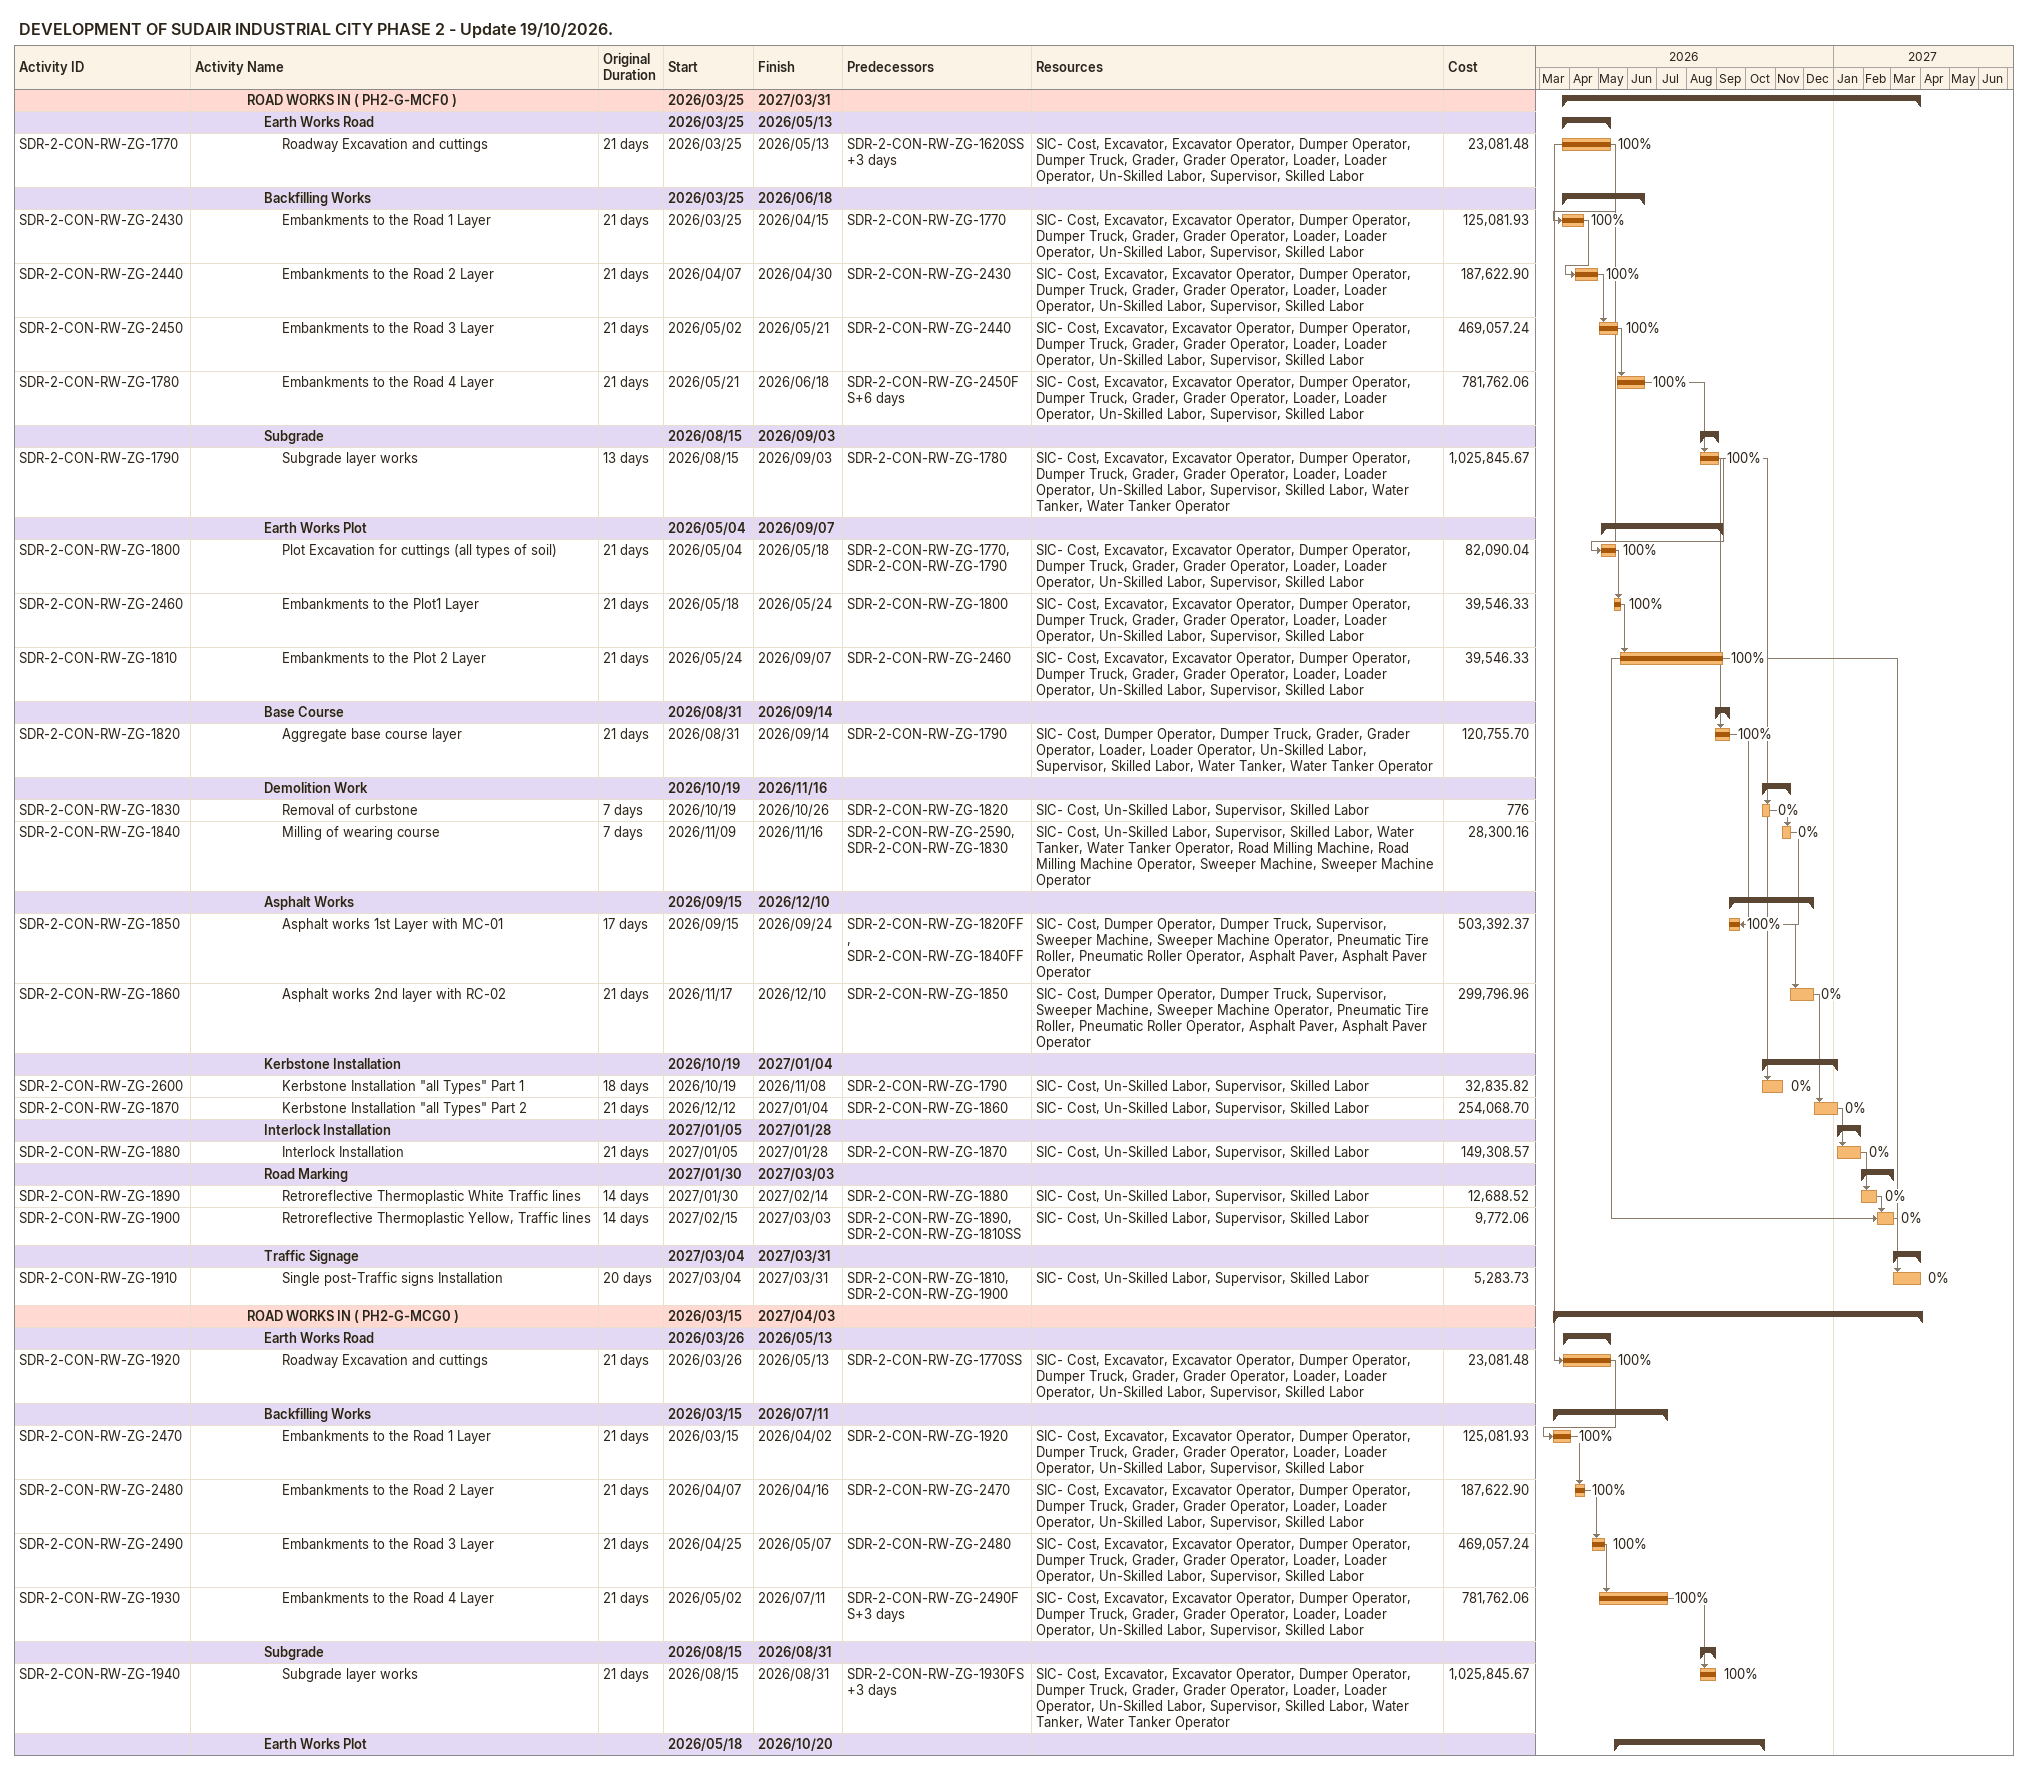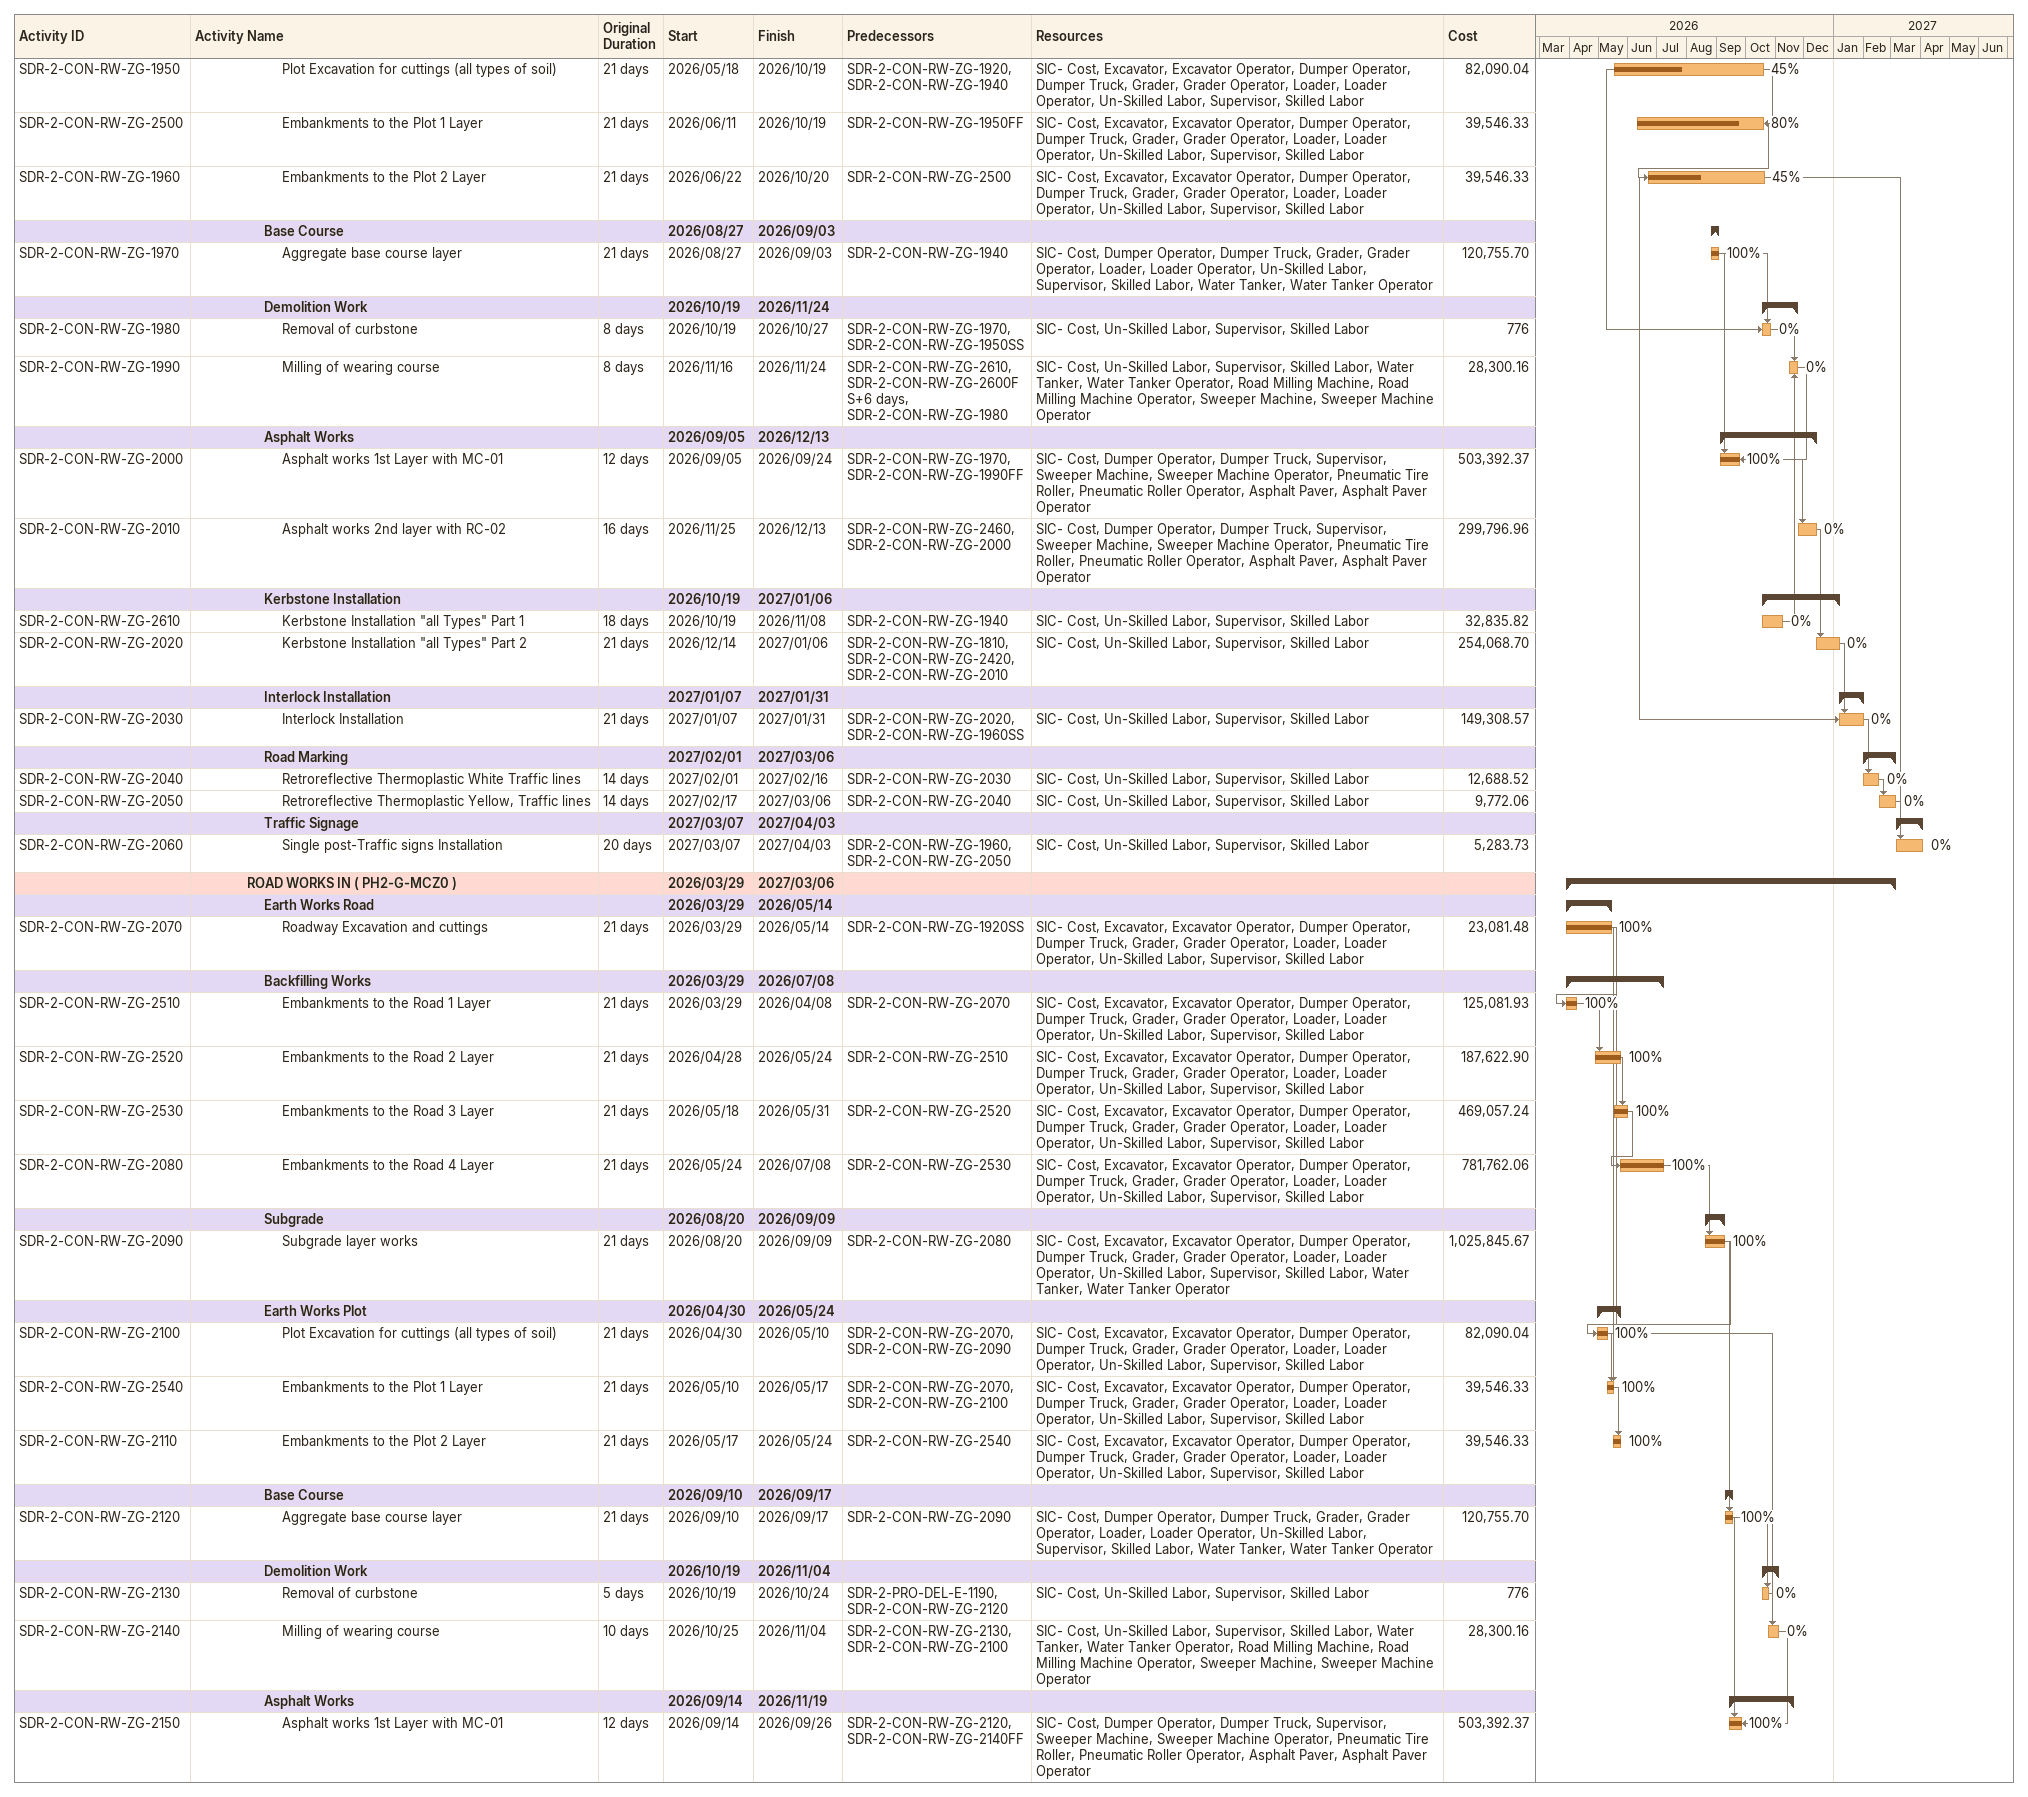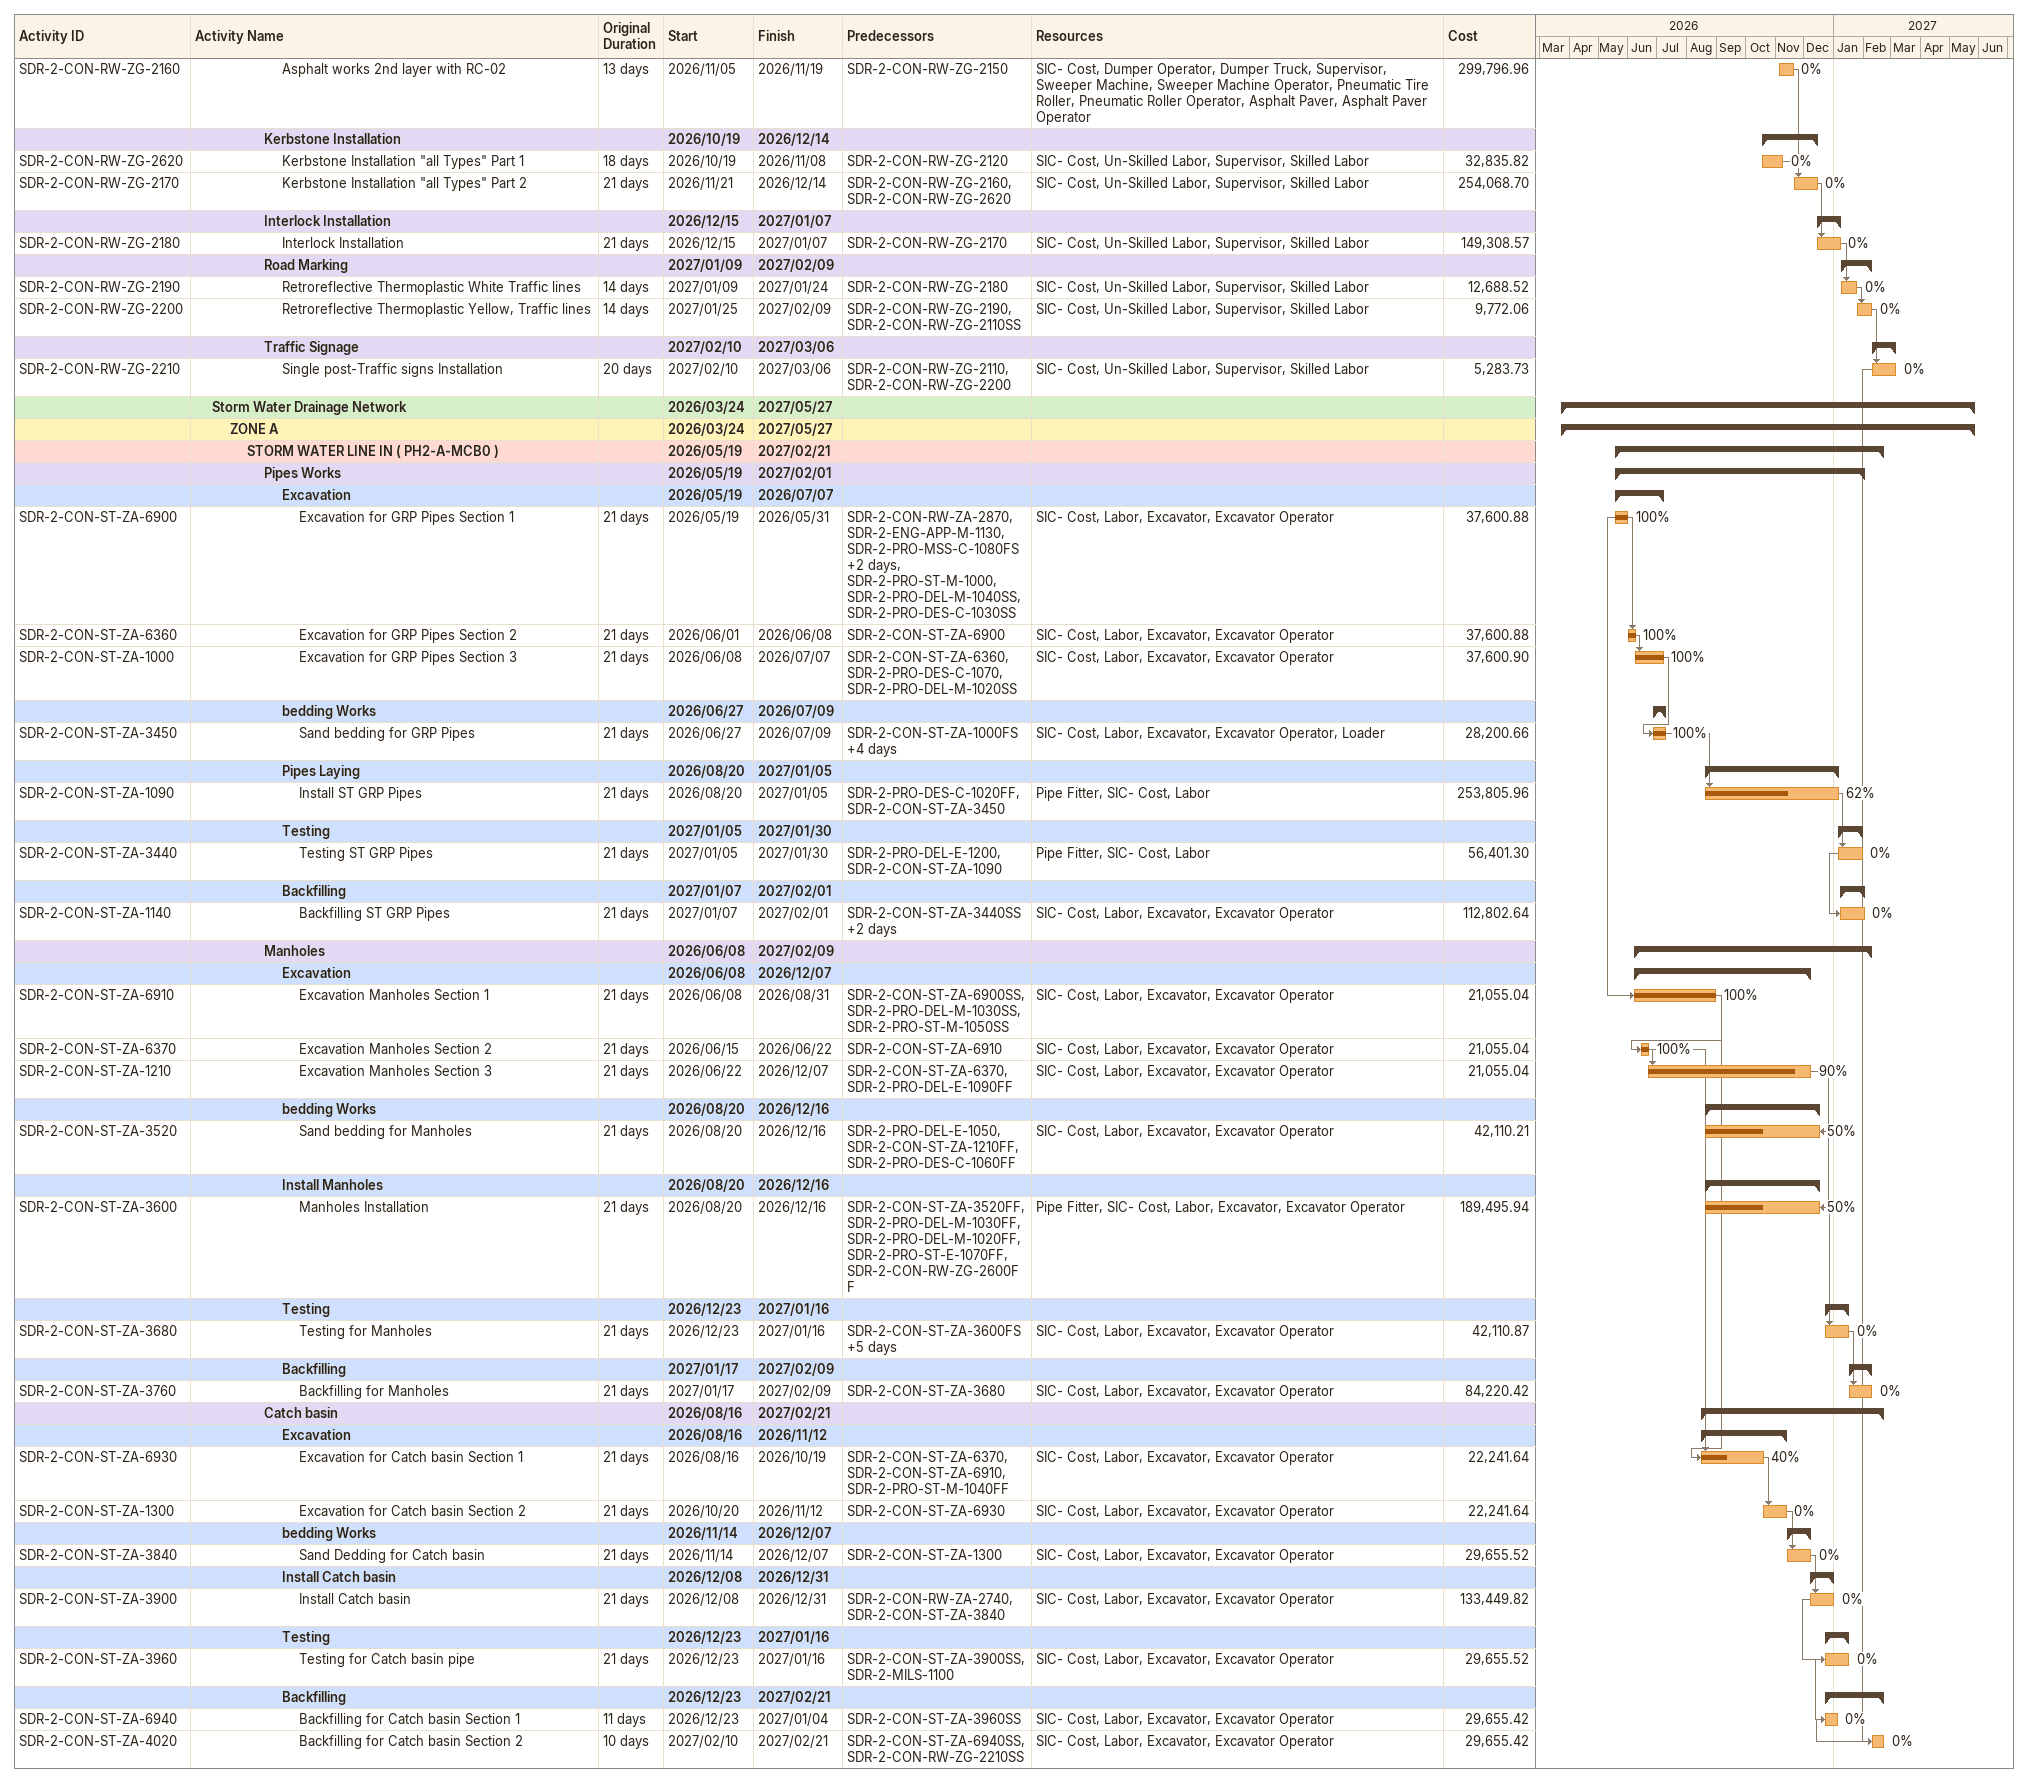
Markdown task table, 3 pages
DEVELOPMENT OF SUDAIR INDUSTRIAL CITY PHASE 2 - Update 19/10/2026.

| ID | Level | Task | Original duration | Start | Finish | Predecessors | Resources | % complete | Cost |
|---|---|---|---|---|---|---|---|---|---|
|  | 4 | **ROAD WORKS IN ( PH2-G-MCF0 )** |  | 2026-03-25 | 2027-03-31 |  |  |  |  |
|  | 5 | **Earth Works Road** |  | 2026-03-25 | 2026-05-13 |  |  |  |  |
| SDR-2-CON-RW-ZG-1770 | 6 | Roadway Excavation and cuttings | 21d | 2026-03-25 | 2026-05-13 | SDR-2-CON-RW-ZG-1620SS+3d | SIC- Cost, Excavator, Excavator Operator, Dumper Operator, Dumper Truck, Grader, Grader Operator, Loader, Loader Operator, Un-Skilled Labor, Supervisor, Skilled Labor | 100 | 23081.48 |
|  | 5 | **Backfilling Works** |  | 2026-03-25 | 2026-06-18 |  |  |  |  |
| SDR-2-CON-RW-ZG-2430 | 6 | Embankments to the Road 1 Layer | 21d | 2026-03-25 | 2026-04-15 | SDR-2-CON-RW-ZG-1770 | SIC- Cost, Excavator, Excavator Operator, Dumper Operator, Dumper Truck, Grader, Grader Operator, Loader, Loader Operator, Un-Skilled Labor, Supervisor, Skilled Labor | 100 | 125081.93 |
| SDR-2-CON-RW-ZG-2440 | 6 | Embankments to the Road 2 Layer | 21d | 2026-04-07 | 2026-04-30 | SDR-2-CON-RW-ZG-2430 | SIC- Cost, Excavator, Excavator Operator, Dumper Operator, Dumper Truck, Grader, Grader Operator, Loader, Loader Operator, Un-Skilled Labor, Supervisor, Skilled Labor | 100 | 187622.90 |
| SDR-2-CON-RW-ZG-2450 | 6 | Embankments to the Road 3 Layer | 21d | 2026-05-02 | 2026-05-21 | SDR-2-CON-RW-ZG-2440 | SIC- Cost, Excavator, Excavator Operator, Dumper Operator, Dumper Truck, Grader, Grader Operator, Loader, Loader Operator, Un-Skilled Labor, Supervisor, Skilled Labor | 100 | 469057.24 |
| SDR-2-CON-RW-ZG-1780 | 6 | Embankments to the Road 4 Layer | 21d | 2026-05-21 | 2026-06-18 | SDR-2-CON-RW-ZG-2450FS+6d | SIC- Cost, Excavator, Excavator Operator, Dumper Operator, Dumper Truck, Grader, Grader Operator, Loader, Loader Operator, Un-Skilled Labor, Supervisor, Skilled Labor | 100 | 781762.06 |
|  | 5 | **Subgrade** |  | 2026-08-15 | 2026-09-03 |  |  |  |  |
| SDR-2-CON-RW-ZG-1790 | 6 | Subgrade layer works | 13d | 2026-08-15 | 2026-09-03 | SDR-2-CON-RW-ZG-1780 | SIC- Cost, Excavator, Excavator Operator, Dumper Operator, Dumper Truck, Grader, Grader Operator, Loader, Loader Operator, Un-Skilled Labor, Supervisor, Skilled Labor, Water Tanker, Water Tanker Operator | 100 | 1025845.67 |
|  | 5 | **Earth Works Plot** |  | 2026-05-04 | 2026-09-07 |  |  |  |  |
| SDR-2-CON-RW-ZG-1800 | 6 | Plot Excavation for cuttings (all types of soil) | 21d | 2026-05-04 | 2026-05-18 | SDR-2-CON-RW-ZG-1770, SDR-2-CON-RW-ZG-1790 | SIC- Cost, Excavator, Excavator Operator, Dumper Operator, Dumper Truck, Grader, Grader Operator, Loader, Loader Operator, Un-Skilled Labor, Supervisor, Skilled Labor | 100 | 82090.04 |
| SDR-2-CON-RW-ZG-2460 | 6 | Embankments to the Plot1 Layer | 21d | 2026-05-18 | 2026-05-24 | SDR-2-CON-RW-ZG-1800 | SIC- Cost, Excavator, Excavator Operator, Dumper Operator, Dumper Truck, Grader, Grader Operator, Loader, Loader Operator, Un-Skilled Labor, Supervisor, Skilled Labor | 100 | 39546.33 |
| SDR-2-CON-RW-ZG-1810 | 6 | Embankments to the Plot 2 Layer | 21d | 2026-05-24 | 2026-09-07 | SDR-2-CON-RW-ZG-2460 | SIC- Cost, Excavator, Excavator Operator, Dumper Operator, Dumper Truck, Grader, Grader Operator, Loader, Loader Operator, Un-Skilled Labor, Supervisor, Skilled Labor | 100 | 39546.33 |
|  | 5 | **Base Course** |  | 2026-08-31 | 2026-09-14 |  |  |  |  |
| SDR-2-CON-RW-ZG-1820 | 6 | Aggregate base course layer | 21d | 2026-08-31 | 2026-09-14 | SDR-2-CON-RW-ZG-1790 | SIC- Cost, Dumper Operator, Dumper Truck, Grader, Grader Operator, Loader, Loader Operator, Un-Skilled Labor, Supervisor, Skilled Labor, Water Tanker, Water Tanker Operator | 100 | 120755.70 |
|  | 5 | **Demolition Work** |  | 2026-10-19 | 2026-11-16 |  |  |  |  |
| SDR-2-CON-RW-ZG-1830 | 6 | Removal of curbstone | 7d | 2026-10-19 | 2026-10-26 | SDR-2-CON-RW-ZG-1820 | SIC- Cost, Un-Skilled Labor, Supervisor, Skilled Labor | 0 | 776 |
| SDR-2-CON-RW-ZG-1840 | 6 | Milling of wearing course | 7d | 2026-11-09 | 2026-11-16 | SDR-2-CON-RW-ZG-2590, SDR-2-CON-RW-ZG-1830 | SIC- Cost, Un-Skilled Labor, Supervisor, Skilled Labor, Water Tanker, Water Tanker Operator, Road Milling Machine, Road Milling Machine Operator, Sweeper Machine, Sweeper Machine Operator | 0 | 28300.16 |
|  | 5 | **Asphalt Works** |  | 2026-09-15 | 2026-12-10 |  |  |  |  |
| SDR-2-CON-RW-ZG-1850 | 6 | Asphalt works 1st Layer with MC-01 | 17d | 2026-09-15 | 2026-09-24 | SDR-2-CON-RW-ZG-1820FF, SDR-2-CON-RW-ZG-1840FF | SIC- Cost, Dumper Operator, Dumper Truck, Supervisor, Sweeper Machine, Sweeper Machine Operator, Pneumatic Tire Roller, Pneumatic Roller Operator, Asphalt Paver, Asphalt Paver Operator | 100 | 503392.37 |
| SDR-2-CON-RW-ZG-1860 | 6 | Asphalt works 2nd layer with RC-02 | 21d | 2026-11-17 | 2026-12-10 | SDR-2-CON-RW-ZG-1850 | SIC- Cost, Dumper Operator, Dumper Truck, Supervisor, Sweeper Machine, Sweeper Machine Operator, Pneumatic Tire Roller, Pneumatic Roller Operator, Asphalt Paver, Asphalt Paver Operator | 0 | 299796.96 |
|  | 5 | **Kerbstone Installation** |  | 2026-10-19 | 2027-01-04 |  |  |  |  |
| SDR-2-CON-RW-ZG-2600 | 6 | Kerbstone Installation "all Types" Part 1 | 18d | 2026-10-19 | 2026-11-08 | SDR-2-CON-RW-ZG-1790 | SIC- Cost, Un-Skilled Labor, Supervisor, Skilled Labor | 0 | 32835.82 |
| SDR-2-CON-RW-ZG-1870 | 6 | Kerbstone Installation "all Types" Part 2 | 21d | 2026-12-12 | 2027-01-04 | SDR-2-CON-RW-ZG-1860 | SIC- Cost, Un-Skilled Labor, Supervisor, Skilled Labor | 0 | 254068.70 |
|  | 5 | **Interlock Installation** |  | 2027-01-05 | 2027-01-28 |  |  |  |  |
| SDR-2-CON-RW-ZG-1880 | 6 | Interlock Installation | 21d | 2027-01-05 | 2027-01-28 | SDR-2-CON-RW-ZG-1870 | SIC- Cost, Un-Skilled Labor, Supervisor, Skilled Labor | 0 | 149308.57 |
|  | 5 | **Road Marking** |  | 2027-01-30 | 2027-03-03 |  |  |  |  |
| SDR-2-CON-RW-ZG-1890 | 6 | Retroreflective Thermoplastic White Traffic lines | 14d | 2027-01-30 | 2027-02-14 | SDR-2-CON-RW-ZG-1880 | SIC- Cost, Un-Skilled Labor, Supervisor, Skilled Labor | 0 | 12688.52 |
| SDR-2-CON-RW-ZG-1900 | 6 | Retroreflective Thermoplastic Yellow, Traffic lines | 14d | 2027-02-15 | 2027-03-03 | SDR-2-CON-RW-ZG-1890, SDR-2-CON-RW-ZG-1810SS | SIC- Cost, Un-Skilled Labor, Supervisor, Skilled Labor | 0 | 9772.06 |
|  | 5 | **Traffic Signage** |  | 2027-03-04 | 2027-03-31 |  |  |  |  |
| SDR-2-CON-RW-ZG-1910 | 6 | Single post-Traffic signs Installation | 20d | 2027-03-04 | 2027-03-31 | SDR-2-CON-RW-ZG-1810, SDR-2-CON-RW-ZG-1900 | SIC- Cost, Un-Skilled Labor, Supervisor, Skilled Labor | 0 | 5283.73 |
|  | 4 | **ROAD WORKS IN ( PH2-G-MCG0 )** |  | 2026-03-15 | 2027-04-03 |  |  |  |  |
|  | 5 | **Earth Works Road** |  | 2026-03-26 | 2026-05-13 |  |  |  |  |
| SDR-2-CON-RW-ZG-1920 | 6 | Roadway Excavation and cuttings | 21d | 2026-03-26 | 2026-05-13 | SDR-2-CON-RW-ZG-1770SS | SIC- Cost, Excavator, Excavator Operator, Dumper Operator, Dumper Truck, Grader, Grader Operator, Loader, Loader Operator, Un-Skilled Labor, Supervisor, Skilled Labor | 100 | 23081.48 |
|  | 5 | **Backfilling Works** |  | 2026-03-15 | 2026-07-11 |  |  |  |  |
| SDR-2-CON-RW-ZG-2470 | 6 | Embankments to the Road 1 Layer | 21d | 2026-03-15 | 2026-04-02 | SDR-2-CON-RW-ZG-1920 | SIC- Cost, Excavator, Excavator Operator, Dumper Operator, Dumper Truck, Grader, Grader Operator, Loader, Loader Operator, Un-Skilled Labor, Supervisor, Skilled Labor | 100 | 125081.93 |
| SDR-2-CON-RW-ZG-2480 | 6 | Embankments to the Road 2 Layer | 21d | 2026-04-07 | 2026-04-16 | SDR-2-CON-RW-ZG-2470 | SIC- Cost, Excavator, Excavator Operator, Dumper Operator, Dumper Truck, Grader, Grader Operator, Loader, Loader Operator, Un-Skilled Labor, Supervisor, Skilled Labor | 100 | 187622.90 |
| SDR-2-CON-RW-ZG-2490 | 6 | Embankments to the Road 3 Layer | 21d | 2026-04-25 | 2026-05-07 | SDR-2-CON-RW-ZG-2480 | SIC- Cost, Excavator, Excavator Operator, Dumper Operator, Dumper Truck, Grader, Grader Operator, Loader, Loader Operator, Un-Skilled Labor, Supervisor, Skilled Labor | 100 | 469057.24 |
| SDR-2-CON-RW-ZG-1930 | 6 | Embankments to the Road 4 Layer | 21d | 2026-05-02 | 2026-07-11 | SDR-2-CON-RW-ZG-2490FS+3d | SIC- Cost, Excavator, Excavator Operator, Dumper Operator, Dumper Truck, Grader, Grader Operator, Loader, Loader Operator, Un-Skilled Labor, Supervisor, Skilled Labor | 100 | 781762.06 |
|  | 5 | **Subgrade** |  | 2026-08-15 | 2026-08-31 |  |  |  |  |
| SDR-2-CON-RW-ZG-1940 | 6 | Subgrade layer works | 21d | 2026-08-15 | 2026-08-31 | SDR-2-CON-RW-ZG-1930FS+3d | SIC- Cost, Excavator, Excavator Operator, Dumper Operator, Dumper Truck, Grader, Grader Operator, Loader, Loader Operator, Un-Skilled Labor, Supervisor, Skilled Labor, Water Tanker, Water Tanker Operator | 100 | 1025845.67 |
|  | 5 | **Earth Works Plot** |  | 2026-05-18 | 2026-10-20 |  |  |  |  |
| SDR-2-CON-RW-ZG-1950 | 6 | Plot Excavation for cuttings (all types of soil) | 21d | 2026-05-18 | 2026-10-19 | SDR-2-CON-RW-ZG-1920, SDR-2-CON-RW-ZG-1940 | SIC- Cost, Excavator, Excavator Operator, Dumper Operator, Dumper Truck, Grader, Grader Operator, Loader, Loader Operator, Un-Skilled Labor, Supervisor, Skilled Labor | 45 | 82090.04 |
| SDR-2-CON-RW-ZG-2500 | 6 | Embankments to the Plot 1 Layer | 21d | 2026-06-11 | 2026-10-19 | SDR-2-CON-RW-ZG-1950FF | SIC- Cost, Excavator, Excavator Operator, Dumper Operator, Dumper Truck, Grader, Grader Operator, Loader, Loader Operator, Un-Skilled Labor, Supervisor, Skilled Labor | 80 | 39546.33 |
| SDR-2-CON-RW-ZG-1960 | 6 | Embankments to the Plot 2 Layer | 21d | 2026-06-22 | 2026-10-20 | SDR-2-CON-RW-ZG-2500 | SIC- Cost, Excavator, Excavator Operator, Dumper Operator, Dumper Truck, Grader, Grader Operator, Loader, Loader Operator, Un-Skilled Labor, Supervisor, Skilled Labor | 45 | 39546.33 |
|  | 5 | **Base Course** |  | 2026-08-27 | 2026-09-03 |  |  |  |  |
| SDR-2-CON-RW-ZG-1970 | 6 | Aggregate base course layer | 21d | 2026-08-27 | 2026-09-03 | SDR-2-CON-RW-ZG-1940 | SIC- Cost, Dumper Operator, Dumper Truck, Grader, Grader Operator, Loader, Loader Operator, Un-Skilled Labor, Supervisor, Skilled Labor, Water Tanker, Water Tanker Operator | 100 | 120755.70 |
|  | 5 | **Demolition Work** |  | 2026-10-19 | 2026-11-24 |  |  |  |  |
| SDR-2-CON-RW-ZG-1980 | 6 | Removal of curbstone | 8d | 2026-10-19 | 2026-10-27 | SDR-2-CON-RW-ZG-1970, SDR-2-CON-RW-ZG-1950SS | SIC- Cost, Un-Skilled Labor, Supervisor, Skilled Labor | 0 | 776 |
| SDR-2-CON-RW-ZG-1990 | 6 | Milling of wearing course | 8d | 2026-11-16 | 2026-11-24 | SDR-2-CON-RW-ZG-2610, SDR-2-CON-RW-ZG-2600FS+6d, SDR-2-CON-RW-ZG-1980 | SIC- Cost, Un-Skilled Labor, Supervisor, Skilled Labor, Water Tanker, Water Tanker Operator, Road Milling Machine, Road Milling Machine Operator, Sweeper Machine, Sweeper Machine Operator | 0 | 28300.16 |
|  | 5 | **Asphalt Works** |  | 2026-09-05 | 2026-12-13 |  |  |  |  |
| SDR-2-CON-RW-ZG-2000 | 6 | Asphalt works 1st Layer with MC-01 | 12d | 2026-09-05 | 2026-09-24 | SDR-2-CON-RW-ZG-1970, SDR-2-CON-RW-ZG-1990FF | SIC- Cost, Dumper Operator, Dumper Truck, Supervisor, Sweeper Machine, Sweeper Machine Operator, Pneumatic Tire Roller, Pneumatic Roller Operator, Asphalt Paver, Asphalt Paver Operator | 100 | 503392.37 |
| SDR-2-CON-RW-ZG-2010 | 6 | Asphalt works 2nd layer with RC-02 | 16d | 2026-11-25 | 2026-12-13 | SDR-2-CON-RW-ZG-2460, SDR-2-CON-RW-ZG-2000 | SIC- Cost, Dumper Operator, Dumper Truck, Supervisor, Sweeper Machine, Sweeper Machine Operator, Pneumatic Tire Roller, Pneumatic Roller Operator, Asphalt Paver, Asphalt Paver Operator | 0 | 299796.96 |
|  | 5 | **Kerbstone Installation** |  | 2026-10-19 | 2027-01-06 |  |  |  |  |
| SDR-2-CON-RW-ZG-2610 | 6 | Kerbstone Installation "all Types" Part 1 | 18d | 2026-10-19 | 2026-11-08 | SDR-2-CON-RW-ZG-1940 | SIC- Cost, Un-Skilled Labor, Supervisor, Skilled Labor | 0 | 32835.82 |
| SDR-2-CON-RW-ZG-2020 | 6 | Kerbstone Installation "all Types" Part 2 | 21d | 2026-12-14 | 2027-01-06 | SDR-2-CON-RW-ZG-1810, SDR-2-CON-RW-ZG-2420, SDR-2-CON-RW-ZG-2010 | SIC- Cost, Un-Skilled Labor, Supervisor, Skilled Labor | 0 | 254068.70 |
|  | 5 | **Interlock Installation** |  | 2027-01-07 | 2027-01-31 |  |  |  |  |
| SDR-2-CON-RW-ZG-2030 | 6 | Interlock Installation | 21d | 2027-01-07 | 2027-01-31 | SDR-2-CON-RW-ZG-2020, SDR-2-CON-RW-ZG-1960SS | SIC- Cost, Un-Skilled Labor, Supervisor, Skilled Labor | 0 | 149308.57 |
|  | 5 | **Road Marking** |  | 2027-02-01 | 2027-03-06 |  |  |  |  |
| SDR-2-CON-RW-ZG-2040 | 6 | Retroreflective Thermoplastic White Traffic lines | 14d | 2027-02-01 | 2027-02-16 | SDR-2-CON-RW-ZG-2030 | SIC- Cost, Un-Skilled Labor, Supervisor, Skilled Labor | 0 | 12688.52 |
| SDR-2-CON-RW-ZG-2050 | 6 | Retroreflective Thermoplastic Yellow, Traffic lines | 14d | 2027-02-17 | 2027-03-06 | SDR-2-CON-RW-ZG-2040 | SIC- Cost, Un-Skilled Labor, Supervisor, Skilled Labor | 0 | 9772.06 |
|  | 5 | **Traffic Signage** |  | 2027-03-07 | 2027-04-03 |  |  |  |  |
| SDR-2-CON-RW-ZG-2060 | 6 | Single post-Traffic signs Installation | 20d | 2027-03-07 | 2027-04-03 | SDR-2-CON-RW-ZG-1960, SDR-2-CON-RW-ZG-2050 | SIC- Cost, Un-Skilled Labor, Supervisor, Skilled Labor | 0 | 5283.73 |
|  | 4 | **ROAD WORKS IN ( PH2-G-MCZ0 )** |  | 2026-03-29 | 2027-03-06 |  |  |  |  |
|  | 5 | **Earth Works Road** |  | 2026-03-29 | 2026-05-14 |  |  |  |  |
| SDR-2-CON-RW-ZG-2070 | 6 | Roadway Excavation and cuttings | 21d | 2026-03-29 | 2026-05-14 | SDR-2-CON-RW-ZG-1920SS | SIC- Cost, Excavator, Excavator Operator, Dumper Operator, Dumper Truck, Grader, Grader Operator, Loader, Loader Operator, Un-Skilled Labor, Supervisor, Skilled Labor | 100 | 23081.48 |
|  | 5 | **Backfilling Works** |  | 2026-03-29 | 2026-07-08 |  |  |  |  |
| SDR-2-CON-RW-ZG-2510 | 6 | Embankments to the Road 1 Layer | 21d | 2026-03-29 | 2026-04-08 | SDR-2-CON-RW-ZG-2070 | SIC- Cost, Excavator, Excavator Operator, Dumper Operator, Dumper Truck, Grader, Grader Operator, Loader, Loader Operator, Un-Skilled Labor, Supervisor, Skilled Labor | 100 | 125081.93 |
| SDR-2-CON-RW-ZG-2520 | 6 | Embankments to the Road 2 Layer | 21d | 2026-04-28 | 2026-05-24 | SDR-2-CON-RW-ZG-2510 | SIC- Cost, Excavator, Excavator Operator, Dumper Operator, Dumper Truck, Grader, Grader Operator, Loader, Loader Operator, Un-Skilled Labor, Supervisor, Skilled Labor | 100 | 187622.90 |
| SDR-2-CON-RW-ZG-2530 | 6 | Embankments to the Road 3 Layer | 21d | 2026-05-18 | 2026-05-31 | SDR-2-CON-RW-ZG-2520 | SIC- Cost, Excavator, Excavator Operator, Dumper Operator, Dumper Truck, Grader, Grader Operator, Loader, Loader Operator, Un-Skilled Labor, Supervisor, Skilled Labor | 100 | 469057.24 |
| SDR-2-CON-RW-ZG-2080 | 6 | Embankments to the Road 4 Layer | 21d | 2026-05-24 | 2026-07-08 | SDR-2-CON-RW-ZG-2530 | SIC- Cost, Excavator, Excavator Operator, Dumper Operator, Dumper Truck, Grader, Grader Operator, Loader, Loader Operator, Un-Skilled Labor, Supervisor, Skilled Labor | 100 | 781762.06 |
|  | 5 | **Subgrade** |  | 2026-08-20 | 2026-09-09 |  |  |  |  |
| SDR-2-CON-RW-ZG-2090 | 6 | Subgrade layer works | 21d | 2026-08-20 | 2026-09-09 | SDR-2-CON-RW-ZG-2080 | SIC- Cost, Excavator, Excavator Operator, Dumper Operator, Dumper Truck, Grader, Grader Operator, Loader, Loader Operator, Un-Skilled Labor, Supervisor, Skilled Labor, Water Tanker, Water Tanker Operator | 100 | 1025845.67 |
|  | 5 | **Earth Works Plot** |  | 2026-04-30 | 2026-05-24 |  |  |  |  |
| SDR-2-CON-RW-ZG-2100 | 6 | Plot Excavation for cuttings (all types of soil) | 21d | 2026-04-30 | 2026-05-10 | SDR-2-CON-RW-ZG-2070, SDR-2-CON-RW-ZG-2090 | SIC- Cost, Excavator, Excavator Operator, Dumper Operator, Dumper Truck, Grader, Grader Operator, Loader, Loader Operator, Un-Skilled Labor, Supervisor, Skilled Labor | 100 | 82090.04 |
| SDR-2-CON-RW-ZG-2540 | 6 | Embankments to the Plot 1 Layer | 21d | 2026-05-10 | 2026-05-17 | SDR-2-CON-RW-ZG-2070, SDR-2-CON-RW-ZG-2100 | SIC- Cost, Excavator, Excavator Operator, Dumper Operator, Dumper Truck, Grader, Grader Operator, Loader, Loader Operator, Un-Skilled Labor, Supervisor, Skilled Labor | 100 | 39546.33 |
| SDR-2-CON-RW-ZG-2110 | 6 | Embankments to the Plot 2 Layer | 21d | 2026-05-17 | 2026-05-24 | SDR-2-CON-RW-ZG-2540 | SIC- Cost, Excavator, Excavator Operator, Dumper Operator, Dumper Truck, Grader, Grader Operator, Loader, Loader Operator, Un-Skilled Labor, Supervisor, Skilled Labor | 100 | 39546.33 |
|  | 5 | **Base Course** |  | 2026-09-10 | 2026-09-17 |  |  |  |  |
| SDR-2-CON-RW-ZG-2120 | 6 | Aggregate base course layer | 21d | 2026-09-10 | 2026-09-17 | SDR-2-CON-RW-ZG-2090 | SIC- Cost, Dumper Operator, Dumper Truck, Grader, Grader Operator, Loader, Loader Operator, Un-Skilled Labor, Supervisor, Skilled Labor, Water Tanker, Water Tanker Operator | 100 | 120755.70 |
|  | 5 | **Demolition Work** |  | 2026-10-19 | 2026-11-04 |  |  |  |  |
| SDR-2-CON-RW-ZG-2130 | 6 | Removal of curbstone | 5d | 2026-10-19 | 2026-10-24 | SDR-2-PRO-DEL-E-1190, SDR-2-CON-RW-ZG-2120 | SIC- Cost, Un-Skilled Labor, Supervisor, Skilled Labor | 0 | 776 |
| SDR-2-CON-RW-ZG-2140 | 6 | Milling of wearing course | 10d | 2026-10-25 | 2026-11-04 | SDR-2-CON-RW-ZG-2130, SDR-2-CON-RW-ZG-2100 | SIC- Cost, Un-Skilled Labor, Supervisor, Skilled Labor, Water Tanker, Water Tanker Operator, Road Milling Machine, Road Milling Machine Operator, Sweeper Machine, Sweeper Machine Operator | 0 | 28300.16 |
|  | 5 | **Asphalt Works** |  | 2026-09-14 | 2026-11-19 |  |  |  |  |
| SDR-2-CON-RW-ZG-2150 | 6 | Asphalt works 1st Layer with MC-01 | 12d | 2026-09-14 | 2026-09-26 | SDR-2-CON-RW-ZG-2120, SDR-2-CON-RW-ZG-2140FF | SIC- Cost, Dumper Operator, Dumper Truck, Supervisor, Sweeper Machine, Sweeper Machine Operator, Pneumatic Tire Roller, Pneumatic Roller Operator, Asphalt Paver, Asphalt Paver Operator | 100 | 503392.37 |
| SDR-2-CON-RW-ZG-2160 | 6 | Asphalt works 2nd layer with RC-02 | 13d | 2026-11-05 | 2026-11-19 | SDR-2-CON-RW-ZG-2150 | SIC- Cost, Dumper Operator, Dumper Truck, Supervisor, Sweeper Machine, Sweeper Machine Operator, Pneumatic Tire Roller, Pneumatic Roller Operator, Asphalt Paver, Asphalt Paver Operator | 0 | 299796.96 |
|  | 5 | **Kerbstone Installation** |  | 2026-10-19 | 2026-12-14 |  |  |  |  |
| SDR-2-CON-RW-ZG-2620 | 6 | Kerbstone Installation "all Types" Part 1 | 18d | 2026-10-19 | 2026-11-08 | SDR-2-CON-RW-ZG-2120 | SIC- Cost, Un-Skilled Labor, Supervisor, Skilled Labor | 0 | 32835.82 |
| SDR-2-CON-RW-ZG-2170 | 6 | Kerbstone Installation "all Types" Part 2 | 21d | 2026-11-21 | 2026-12-14 | SDR-2-CON-RW-ZG-2160, SDR-2-CON-RW-ZG-2620 | SIC- Cost, Un-Skilled Labor, Supervisor, Skilled Labor | 0 | 254068.70 |
|  | 5 | **Interlock Installation** |  | 2026-12-15 | 2027-01-07 |  |  |  |  |
| SDR-2-CON-RW-ZG-2180 | 6 | Interlock Installation | 21d | 2026-12-15 | 2027-01-07 | SDR-2-CON-RW-ZG-2170 | SIC- Cost, Un-Skilled Labor, Supervisor, Skilled Labor | 0 | 149308.57 |
|  | 5 | **Road Marking** |  | 2027-01-09 | 2027-02-09 |  |  |  |  |
| SDR-2-CON-RW-ZG-2190 | 6 | Retroreflective Thermoplastic White Traffic lines | 14d | 2027-01-09 | 2027-01-24 | SDR-2-CON-RW-ZG-2180 | SIC- Cost, Un-Skilled Labor, Supervisor, Skilled Labor | 0 | 12688.52 |
| SDR-2-CON-RW-ZG-2200 | 6 | Retroreflective Thermoplastic Yellow, Traffic lines | 14d | 2027-01-25 | 2027-02-09 | SDR-2-CON-RW-ZG-2190, SDR-2-CON-RW-ZG-2110SS | SIC- Cost, Un-Skilled Labor, Supervisor, Skilled Labor | 0 | 9772.06 |
|  | 5 | **Traffic Signage** |  | 2027-02-10 | 2027-03-06 |  |  |  |  |
| SDR-2-CON-RW-ZG-2210 | 6 | Single post-Traffic signs Installation | 20d | 2027-02-10 | 2027-03-06 | SDR-2-CON-RW-ZG-2110, SDR-2-CON-RW-ZG-2200 | SIC- Cost, Un-Skilled Labor, Supervisor, Skilled Labor | 0 | 5283.73 |
|  | 2 | **Storm Water Drainage Network** |  | 2026-03-24 | 2027-05-27 |  |  |  |  |
|  | 3 | **ZONE A** |  | 2026-03-24 | 2027-05-27 |  |  |  |  |
|  | 4 | **STORM WATER LINE IN ( PH2-A-MCB0 )** |  | 2026-05-19 | 2027-02-21 |  |  |  |  |
|  | 5 | **Pipes Works** |  | 2026-05-19 | 2027-02-01 |  |  |  |  |
|  | 6 | **Excavation** |  | 2026-05-19 | 2026-07-07 |  |  |  |  |
| SDR-2-CON-ST-ZA-6900 | 7 | Excavation for GRP Pipes Section 1 | 21d | 2026-05-19 | 2026-05-31 | SDR-2-CON-RW-ZA-2870, SDR-2-ENG-APP-M-1130, SDR-2-PRO-MSS-C-1080FS+2d, SDR-2-PRO-ST-M-1000, SDR-2-PRO-DEL-M-1040SS, SDR-2-PRO-DES-C-1030SS | SIC- Cost, Labor, Excavator, Excavator Operator | 100 | 37600.88 |
| SDR-2-CON-ST-ZA-6360 | 7 | Excavation for GRP Pipes Section 2 | 21d | 2026-06-01 | 2026-06-08 | SDR-2-CON-ST-ZA-6900 | SIC- Cost, Labor, Excavator, Excavator Operator | 100 | 37600.88 |
| SDR-2-CON-ST-ZA-1000 | 7 | Excavation for GRP Pipes Section 3 | 21d | 2026-06-08 | 2026-07-07 | SDR-2-CON-ST-ZA-6360, SDR-2-PRO-DES-C-1070, SDR-2-PRO-DEL-M-1020SS | SIC- Cost, Labor, Excavator, Excavator Operator | 100 | 37600.90 |
|  | 6 | **bedding Works** |  | 2026-06-27 | 2026-07-09 |  |  |  |  |
| SDR-2-CON-ST-ZA-3450 | 7 | Sand bedding for GRP Pipes | 21d | 2026-06-27 | 2026-07-09 | SDR-2-CON-ST-ZA-1000FS+4d | SIC- Cost, Labor, Excavator, Excavator Operator, Loader | 100 | 28200.66 |
|  | 6 | **Pipes Laying** |  | 2026-08-20 | 2027-01-05 |  |  |  |  |
| SDR-2-CON-ST-ZA-1090 | 7 | Install ST GRP Pipes | 21d | 2026-08-20 | 2027-01-05 | SDR-2-PRO-DES-C-1020FF, SDR-2-CON-ST-ZA-3450 | Pipe Fitter, SIC- Cost, Labor | 62 | 253805.96 |
|  | 6 | **Testing** |  | 2027-01-05 | 2027-01-30 |  |  |  |  |
| SDR-2-CON-ST-ZA-3440 | 7 | Testing ST GRP Pipes | 21d | 2027-01-05 | 2027-01-30 | SDR-2-PRO-DEL-E-1200, SDR-2-CON-ST-ZA-1090 | Pipe Fitter, SIC- Cost, Labor | 0 | 56401.30 |
|  | 6 | **Backfilling** |  | 2027-01-07 | 2027-02-01 |  |  |  |  |
| SDR-2-CON-ST-ZA-1140 | 7 | Backfilling ST GRP Pipes | 21d | 2027-01-07 | 2027-02-01 | SDR-2-CON-ST-ZA-3440SS+2d | SIC- Cost, Labor, Excavator, Excavator Operator | 0 | 112802.64 |
|  | 5 | **Manholes** |  | 2026-06-08 | 2027-02-09 |  |  |  |  |
|  | 6 | **Excavation** |  | 2026-06-08 | 2026-12-07 |  |  |  |  |
| SDR-2-CON-ST-ZA-6910 | 7 | Excavation Manholes Section 1 | 21d | 2026-06-08 | 2026-08-31 | SDR-2-CON-ST-ZA-6900SS, SDR-2-PRO-DEL-M-1030SS, SDR-2-PRO-ST-M-1050SS | SIC- Cost, Labor, Excavator, Excavator Operator | 100 | 21055.04 |
| SDR-2-CON-ST-ZA-6370 | 7 | Excavation Manholes Section 2 | 21d | 2026-06-15 | 2026-06-22 | SDR-2-CON-ST-ZA-6910 | SIC- Cost, Labor, Excavator, Excavator Operator | 100 | 21055.04 |
| SDR-2-CON-ST-ZA-1210 | 7 | Excavation Manholes Section 3 | 21d | 2026-06-22 | 2026-12-07 | SDR-2-CON-ST-ZA-6370, SDR-2-PRO-DEL-E-1090FF | SIC- Cost, Labor, Excavator, Excavator Operator | 90 | 21055.04 |
|  | 6 | **bedding Works** |  | 2026-08-20 | 2026-12-16 |  |  |  |  |
| SDR-2-CON-ST-ZA-3520 | 7 | Sand bedding for Manholes | 21d | 2026-08-20 | 2026-12-16 | SDR-2-PRO-DEL-E-1050, SDR-2-CON-ST-ZA-1210FF, SDR-2-PRO-DES-C-1060FF | SIC- Cost, Labor, Excavator, Excavator Operator | 50 | 42110.21 |
|  | 6 | **Install Manholes** |  | 2026-08-20 | 2026-12-16 |  |  |  |  |
| SDR-2-CON-ST-ZA-3600 | 7 | Manholes Installation | 21d | 2026-08-20 | 2026-12-16 | SDR-2-CON-ST-ZA-3520FF, SDR-2-PRO-DEL-M-1030FF, SDR-2-PRO-DEL-M-1020FF, SDR-2-PRO-ST-E-1070FF, SDR-2-CON-RW-ZG-2600FF | Pipe Fitter, SIC- Cost, Labor, Excavator, Excavator Operator | 50 | 189495.94 |
|  | 6 | **Testing** |  | 2026-12-23 | 2027-01-16 |  |  |  |  |
| SDR-2-CON-ST-ZA-3680 | 7 | Testing for Manholes | 21d | 2026-12-23 | 2027-01-16 | SDR-2-CON-ST-ZA-3600FS+5d | SIC- Cost, Labor, Excavator, Excavator Operator | 0 | 42110.87 |
|  | 6 | **Backfilling** |  | 2027-01-17 | 2027-02-09 |  |  |  |  |
| SDR-2-CON-ST-ZA-3760 | 7 | Backfilling for Manholes | 21d | 2027-01-17 | 2027-02-09 | SDR-2-CON-ST-ZA-3680 | SIC- Cost, Labor, Excavator, Excavator Operator | 0 | 84220.42 |
|  | 5 | **Catch basin** |  | 2026-08-16 | 2027-02-21 |  |  |  |  |
|  | 6 | **Excavation** |  | 2026-08-16 | 2026-11-12 |  |  |  |  |
| SDR-2-CON-ST-ZA-6930 | 7 | Excavation for Catch basin Section 1 | 21d | 2026-08-16 | 2026-10-19 | SDR-2-CON-ST-ZA-6370, SDR-2-CON-ST-ZA-6910, SDR-2-PRO-ST-M-1040FF | SIC- Cost, Labor, Excavator, Excavator Operator | 40 | 22241.64 |
| SDR-2-CON-ST-ZA-1300 | 7 | Excavation for Catch basin Section 2 | 21d | 2026-10-20 | 2026-11-12 | SDR-2-CON-ST-ZA-6930 | SIC- Cost, Labor, Excavator, Excavator Operator | 0 | 22241.64 |
|  | 6 | **bedding Works** |  | 2026-11-14 | 2026-12-07 |  |  |  |  |
| SDR-2-CON-ST-ZA-3840 | 7 | Sand Dedding for Catch basin | 21d | 2026-11-14 | 2026-12-07 | SDR-2-CON-ST-ZA-1300 | SIC- Cost, Labor, Excavator, Excavator Operator | 0 | 29655.52 |
|  | 6 | **Install Catch basin** |  | 2026-12-08 | 2026-12-31 |  |  |  |  |
| SDR-2-CON-ST-ZA-3900 | 7 | Install Catch basin | 21d | 2026-12-08 | 2026-12-31 | SDR-2-CON-RW-ZA-2740, SDR-2-CON-ST-ZA-3840 | SIC- Cost, Labor, Excavator, Excavator Operator | 0 | 133449.82 |
|  | 6 | **Testing** |  | 2026-12-23 | 2027-01-16 |  |  |  |  |
| SDR-2-CON-ST-ZA-3960 | 7 | Testing for Catch basin pipe | 21d | 2026-12-23 | 2027-01-16 | SDR-2-CON-ST-ZA-3900SS, SDR-2-MILS-1100 | SIC- Cost, Labor, Excavator, Excavator Operator | 0 | 29655.52 |
|  | 6 | **Backfilling** |  | 2026-12-23 | 2027-02-21 |  |  |  |  |
| SDR-2-CON-ST-ZA-6940 | 7 | Backfilling for Catch basin Section 1 | 11d | 2026-12-23 | 2027-01-04 | SDR-2-CON-ST-ZA-3960SS | SIC- Cost, Labor, Excavator, Excavator Operator | 0 | 29655.42 |
| SDR-2-CON-ST-ZA-4020 | 7 | Backfilling for Catch basin Section 2 | 10d | 2027-02-10 | 2027-02-21 | SDR-2-CON-ST-ZA-6940SS, SDR-2-CON-RW-ZG-2210SS | SIC- Cost, Labor, Excavator, Excavator Operator | 0 | 29655.42 |
